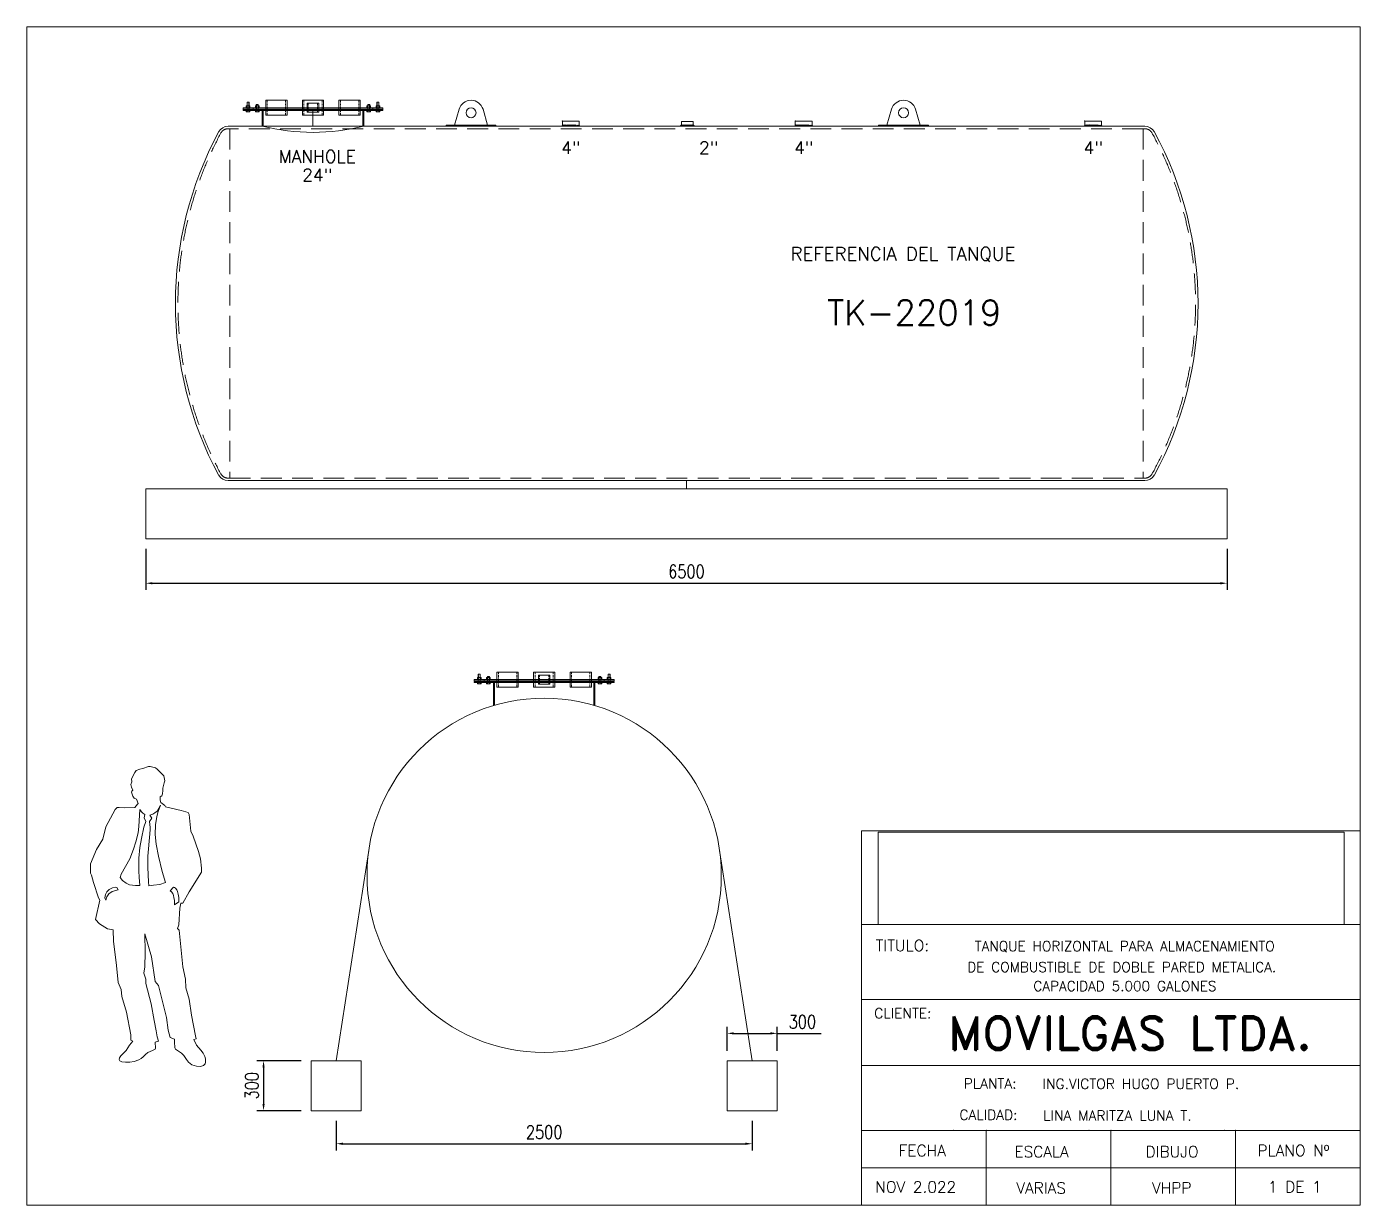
# Model space of a CAD drawing. Extents: x 174420 to 213214, y -41877 to -13498.
# Drawn here: x 178306 to 186322, y -41877 to -34794 of the extents above; entities that cross this region are included whole.
import ezdxf
from ezdxf.enums import TextEntityAlignment as Align

# ---------------------------------------------------------------- set-up
doc = ezdxf.new("R2010")
doc.units = 0
doc.header["$LTSCALE"] = 500
doc.header["$MEASUREMENT"] = 0
doc.linetypes.add('HIDDEN', pattern=[0.375, 0.25, -0.125])
doc.layers.get('0').update_dxf_attribs({"linetype": 'CONTINUOUS', "lineweight": 9})
for name, color, linetype, lineweight in [('COTA', 2, 'CONTINUOUS', 9), ('COTAS', 2, 'CONTINUOUS', 9), ('dibujo', 7, 'CONTINUOUS', 30), ('FIBRA', 3, 'CONTINUOUS', 20), ('INVISIBLE', 1, 'HIDDEN', 9), ('TEXTO', 6, 'CONTINUOUS', 9)]:
    doc.layers.add(name, color=color, linetype=linetype, lineweight=lineweight)
doc.styles.add('ROMAND', font='romand')
doc.styles.get("Standard").update_dxf_attribs({"font": 'SIMPLEX.shx', "width": 0.8, "height": 80})
doc.dimstyles.get("Standard").update_dxf_attribs({"dimtxt": 0.18, "dimasz": 0.18, "dimexe": 0.18, "dimexo": 0.0625, "dimgap": 0.09, "dimtad": 0, "dimtih": 1, "dimtoh": 1, "dimdec": 4, "dimzin": 0, "dimdsep": 46, "dimtxsty": 'Standard', "dimcen": 0.09, "dimadec": 0, "dimazin": 0, "dimtfac": 1, "dimtdec": 4, "dimtofl": 0, "dimtmove": 0, "dimatfit": 3, "dimfxl": 1, "dimtolj": 1, "dimtzin": 0, "dimarcsym": 0})
picture_1 = doc.add_image_def('image1.jpg', size_in_pixel=(1415, 280))

# ---------------------------------------------------------------- blocks, each defined once
blk = doc.blocks.new('hombre')
at = {"color": 0, "linetype": 'Continuous'}
for points in [[(-7.61, 8.02), (-8.65, 8.49), (-8.65, 11.77), (-11.37, 25.36), (-14.19, 34.92), (-14.46, 38.98), (-16.3, 43.31), (-17.38, 53.5), (-18.15, 60.08), (-19.15, 67.89), (-19.42, 74.87), (-22.74, 75.51), (-27.64, 78.53), (-29.92, 81.04), (-27.44, 92.78), (-28.08, 94.06), (-31.13, 103.35), (-32.4, 107.68), (-33.04, 108.89), (-33.04, 114.45), (-29.35, 123.14), (-25.59, 129.31), (-23.75, 136.73), (-18.15, 147.29), (-16.94, 148.5), (-15.7, 148.5), (-12.45, 148.13), (-6.41, 148.5), (-4.76, 150.31), (-4.26, 150.82), (-5.23, 153.43), (-6.68, 154), (-7.51, 155.21), (-8.35, 157.53), (-8.05, 158.3), (-7.51, 158.83), (-8.35, 160.58), (-8.76, 162.26), (-8.12, 163.73), (-8.25, 165.54), (-6.41, 169.53), (-5.5, 170.54), (-3.29, 171.41), (-1.54, 171.92), (1.81, 173.06), (2.88, 173.06), (6.14, 172.32), (7.18, 171.41), (9.06, 169.5), (11.2, 167.52), (11.67, 164.47), (11.37, 163.13), (10.53, 160.04), (10.53, 158.7), (10.33, 156.59), (9.86, 155.45), (8.96, 154.77), (8.96, 152.83), (9.26, 151.42), (11.67, 149.58), (12.11, 148.74), (21.44, 146.62), (25.73, 145.45), (26.37, 144.17), (27.31, 134.25), (28.81, 131.19), (31.93, 121.93), (33.21, 117.61), (33.81, 111.97), (33.81, 109.52), (26.37, 97.75), (22.61, 90.94), (21.33, 90.97), (20.8, 87.85), (20.09, 77.86), (19.32, 75.64), (20.33, 74.67), (22.61, 52.6), (24.05, 45.32), (24.39, 40.12), (26.33, 33.24), (27.64, 23.68), (30.22, 11.1), (30.56, 9.46), (29.05, 8.92), (30.83, 5.6), (33.41, 2.55), (34.72, 0.74), (35.73, -1.17), (36.19, -2.68), (36.19, -4.56), (35.86, -5.7), (34.85, -6.64), (33.21, -7.21), (30.83, -7.01), (27.94, -6.17), (25.93, -4.66), (24.72, -2.99), (23.05, -0.64), (21.64, 0.84), (18.05, 3.15), (17.71, 3.92), (17.71, 5.17), (17.58, 6.41), (17.58, 8.18), (17.58, 9.16), (14.96, 10.13), (13.65, 14.52), (12.78, 22.27), (7.82, 41.43), (5.97, 43.94), (3.79, 58.7), (-0.23, 72.39), (-0.03, 61.29), (-0.23, 52.6), (-0.87, 48.87), (0.37, 45.15), (0.37, 42.7), (3.49, 30.32), (5.33, 20.4), (6.57, 14.22), (7.18, 10.5), (7.82, 8.02), (5.97, 7.41), (6.14, 3.79), (5.97, 3.09), (4.29, 2.38), (1.44, 1.14), (0, 0), (-1.31, -1.51), (-2.52, -2.48), (-3.96, -3.32), (-6.68, -4.33), (-9.36, -4.56), (-11.87, -4.6), (-14.22, -4.39), (-15.33, -3.82), (-15.7, -3.12), (-15.46, -2.08), (-14.83, -0.77), (-11.44, 2.31), (-9.53, 5.57), (-7.61, 8.02)], [(-3.32, 147.29), (-3.89, 137.06), (-4.39, 133.24), (-5.67, 127.74), (-7.04, 123.31), (-9.29, 117.64), (-11.87, 112.91), (-14.46, 108.28), (-15.1, 106.4), (-13.79, 104.56), (-11.57, 102.98), (-9.59, 102.01), (-5.94, 101.51), (-3.32, 101.47), (-3.72, 106.6), (-3.92, 110.13), (-3.89, 118.01), (-3.32, 124.38), (-2.38, 129.85), (-0.87, 136.56), (0.27, 140.05), (-0.74, 142.26), (-0.23, 144.17), (-1.44, 144.95), (-2.38, 145.85), (-3.32, 147.29)], [(9.02, 149.71), (7.01, 146.29), (5.74, 145.28), (4.49, 144.44), (2.65, 143.77), (3.82, 141.96), (2.52, 140.05), (2.88, 136.29), (2.88, 135.12), (2.62, 132.57), (1.48, 119.18), (1.48, 112.41), (1.88, 103.82), (2.11, 101.37), (4.8, 101.64), (8.76, 102.08), (12.14, 103.35), (10.1, 109.86), (7.82, 119.18), (6.51, 126.46), (5.94, 132.17), (6, 137.97), (6.94, 142.97), (7.78, 145.99), (9.02, 149.71)], [(-23.75, 92.78), (-23.15, 94.66), (-21.87, 96.51), (-19.99, 97.92), (-16.34, 98.89), (-17.11, 100.37), (-18.05, 100.5), (-19.76, 100.06), (-21.8, 99.09), (-23.15, 97.75), (-23.88, 96.14), (-24.35, 94.06), (-23.75, 92.78)], [(14.83, 98.32), (15.67, 97.82), (16.44, 96.81), (16.91, 95.47), (17.21, 94.26), (17.58, 92.42), (17.58, 89.83), (20.03, 91.64), (20.03, 94.23), (19.76, 96.31), (19.25, 97.95), (18.82, 98.99), (18.15, 99.83), (17.51, 100.3), (16.91, 100.47), (14.83, 98.32)]]:
    blk.add_lwpolyline(points, dxfattribs=at)
blk = doc.blocks.new('*D339')
at = {"layer": 'COTAS', "color": 0, "lineweight": -2, "transparency": 16777216}
for p, q in [((179956.6, -41008.4), (179689.6, -41008.4)), ((179729.6, -41048.4), (179729.6, -41268.4)), ((179956.6, -41308.4), (179689.6, -41308.4))]:
    blk.add_line(p, q, dxfattribs=at)
at = {"layer": 'COTAS', "color": 0, "transparency": 16777216}
for points in [[(179722.9, -41048.4), (179736.2, -41048.4), (179729.6, -41008.4)], [(179722.9, -41268.4), (179736.2, -41268.4), (179729.6, -41308.4)]]:
    blk.add_solid(points, dxfattribs=at)
at = {"layer": 'COTAS', "color": 0, "lineweight": 13, "transparency": 16777216, "insert": (179659.6, -41158.4), "char_height": 80, "attachment_point": 5, "rotation": 90}
blk.add_mtext('\\A1;300', dxfattribs=at)
blk = doc.blocks.new('*D342')
at = {"layer": 'COTA', "color": 0, "lineweight": -2, "transparency": 16777216}
for p, q in [((182516.3, -40948.4), (182516.3, -40803.4)), ((182816.3, -40948.4), (182816.3, -40803.4)), ((182556.3, -40843.4), (182776.3, -40843.4)), ((182816.3, -40843.4), (183080.8, -40843.4))]:
    blk.add_line(p, q, dxfattribs=at)
at = {"layer": 'COTA', "color": 0, "transparency": 16777216}
for points in [[(182556.3, -40836.7), (182556.3, -40850.1), (182516.3, -40843.4)], [(182776.3, -40836.7), (182776.3, -40850.1), (182816.3, -40843.4)]]:
    blk.add_solid(points, dxfattribs=at)
at = {"layer": 'COTA', "color": 0, "transparency": 16777216, "insert": (182968.6, -40773.4), "char_height": 80, "attachment_point": 5}
blk.add_mtext('\\A1;300', dxfattribs=at)
blk = doc.blocks.new('*D350')
at = {"layer": 'COTA', "color": 0, "lineweight": -2, "transparency": 16777216}
for p, q in [((180166.6, -41368.4), (180166.6, -41546.7)), ((182666.3, -41368.4), (182666.3, -41546.7)), ((180206.6, -41506.7), (182626.3, -41506.7))]:
    blk.add_line(p, q, dxfattribs=at)
at = {"layer": 'COTA', "color": 0, "transparency": 16777216}
for points in [[(180206.6, -41500.1), (180206.6, -41513.4), (180166.6, -41506.7)], [(182626.3, -41500.1), (182626.3, -41513.4), (182666.3, -41506.7)]]:
    blk.add_solid(points, dxfattribs=at)
at = {"layer": 'COTA', "color": 0, "transparency": 16777216, "insert": (181416.4, -41436.7), "char_height": 80, "attachment_point": 5}
blk.add_mtext('\\A1;2500', dxfattribs=at)
blk = doc.blocks.new('*D353')
at = {"layer": 'COTA', "color": 0, "lineweight": -2, "transparency": 16777216}
for p, q in [((179021.7, -37932), (179021.7, -38178.5)), ((185521.7, -37932), (185521.7, -38178.5)), ((179061.7, -38138.5), (185481.7, -38138.5))]:
    blk.add_line(p, q, dxfattribs=at)
at = {"layer": 'COTA', "color": 0, "transparency": 16777216}
for points in [[(179061.7, -38131.9), (179061.7, -38145.2), (179021.7, -38138.5)], [(185481.7, -38131.9), (185481.7, -38145.2), (185521.7, -38138.5)]]:
    blk.add_solid(points, dxfattribs=at)
at = {"layer": 'COTA', "color": 0, "transparency": 16777216, "insert": (182271.7, -38068.5), "char_height": 80, "attachment_point": 5}
blk.add_mtext('\\A1;6500', dxfattribs=at)

msp = doc.modelspace()

# ---------------------------------------------------------------- linework, layer by layer
at = {"lineweight": 9}
for p, q in [((179526.7, -35392.3), (179516.7, -35392.3)), ((179526.7, -35392.3), (185016.7, -35392.3)), ((181525.9, -35360.9), (181627.5, -35360.9)), ((181525.9, -35360.9), (181525.9, -35392.3)), ((181627.5, -35392.3), (181525.9, -35392.3)), ((181627.5, -35360.9), (181627.5, -35392.3)), ((182241.8, -35363.8), (182241.8, -35392.3)), ((182241.8, -35363.8), (182311.7, -35363.8)), ((182241.8, -35392.3), (182311.7, -35392.3)), ((182311.7, -35363.8), (182311.7, -35392.3)), ((182925.9, -35360.9), (183027.5, -35360.9)), ((182925.9, -35360.9), (182925.9, -35392.3)), ((183027.5, -35392.3), (182925.9, -35392.3)), ((183027.5, -35360.9), (183027.5, -35392.3)), ((184665.9, -35360.9), (184767.5, -35360.9)), ((184665.9, -35360.9), (184665.9, -35392.3)), ((184767.5, -35392.3), (184665.9, -35392.3)), ((184767.5, -35360.9), (184767.5, -35392.3)), ((185016.7, -35392.3), (185026.7, -35392.3)), ((179526.7, -37522), (179516.7, -37522)), ((179526.7, -37522), (185016.7, -37522)), ((185016.7, -37522), (185026.7, -37522)), ((186322.4, -38126.8), (186322.4, -41876.8)), ((183323.8, -39626.8), (186322.4, -39626.8)), ((183323.8, -41876.8), (183323.8, -39626.8)), ((183323.8, -40189.3), (186322.4, -40189.3)), ((183323.8, -40526.8), (183323.8, -40976.8)), ((183323.8, -40639.3), (186322.4, -40639.3)), ((183323.8, -41276.8), (183323.8, -40976.8)), ((183323.8, -41036.2), (186322.4, -41036.2)), ((183323.8, -41576.8), (183323.8, -41276.8)), ((183323.8, -41426.8), (186322.4, -41426.8)), ((184073.4, -41426.8), (184073.4, -41876.8)), ((184823.1, -41426.8), (184823.1, -41876.8)), ((185572.7, -41426.8), (185572.7, -41876.8)), ((183323.8, -41651.8), (186322.4, -41651.8)), ((178305.7, -41876.8), (179573.8, -41876.8)), ((178305.7, -41876.8), (179573.8, -41876.8)), ((179573.8, -41876.8), (180323.8, -41876.8)), ((179573.8, -41876.8), (180323.8, -41876.8)), ((180323.8, -41876.8), (181073.8, -41876.8)), ((180323.8, -41876.8), (181073.8, -41876.8)), ((181073.8, -41876.8), (181823.8, -41876.8)), ((181073.8, -41876.8), (181823.8, -41876.8)), ((181823.8, -41876.8), (182573.8, -41876.8)), ((181823.8, -41876.8), (182573.8, -41876.8)), ((186322.4, -41876.8), (181972.4, -41876.8)), ((186322.4, -41876.8), (181972.4, -41876.8)), ((182573.8, -41876.8), (183323.8, -41876.8)), ((182573.8, -41876.8), (183323.8, -41876.8))]:
    msp.add_line(p, q, dxfattribs=at)
for centre, radius, start, end in [((181377.6, -36457.7), 2177.7, 151.68715, 208.31285), ((179516.7, -35457.3), 65, 90, 150), ((180027, -34147.9), 1281.3, 256.21649, 283.78351), ((185026.7, -35457.3), 65, 30, 90), ((183194.6, -36457.7), 2152.4, 331.32457, 28.67543), ((179516.7, -37457), 65, 210, 270), ((185026.7, -37457), 65, 270, 330)]:
    msp.add_arc(centre, radius, start, end, dxfattribs=at)
at = {"color": 0, "linetype": 'ByBlock', "lineweight": 9}
for p in [(181525.9, -35360.9), (182925.9, -35360.9), (184665.9, -35360.9)]:
    msp.add_point(p, dxfattribs=at)
at = {"lineweight": 9}
for p in [(183875.5, -41426.8), (184691.1, -41426.8), (185506.7, -41426.8)]:
    msp.add_point(p, dxfattribs=at)
at = {"layer": 'COTAS', "lineweight": 9}
for p, q in [((180026.7, -35292.3), (180026.7, -35392.3)), ((181530.4, -35384.9), (181522.7, -35392.3)), ((181536.2, -35384.9), (181528.5, -35392.3)), ((181541.5, -35384.9), (181533.8, -35392.3)), ((181547.5, -35384.9), (181539.8, -35392.3)), ((181553.8, -35384.9), (181546, -35392.3)), ((181559.1, -35384.9), (181551.3, -35392.3)), ((181565.3, -35384.9), (181557.5, -35392.3)), ((181570.9, -35384.9), (181563.2, -35392.3)), ((181577.2, -35384.9), (181569.4, -35392.3)), ((181582.7, -35384.9), (181575, -35392.3)), ((181589, -35384.9), (181581.2, -35392.3)), ((181594.6, -35384.9), (181586.9, -35392.3)), ((181600.8, -35384.9), (181593.1, -35392.3)), ((181606.8, -35384.9), (181599.1, -35392.3)), ((181611.7, -35386.2), (181605.3, -35392.3)), ((181618.1, -35386.2), (181611.7, -35392.3)), ((181623.5, -35386.2), (181617.2, -35392.3)), ((181623.5, -35386.2), (181617.2, -35392.3)), ((181628.7, -35386.2), (181622.4, -35392.3)), ((181628.7, -35386.2), (181622.4, -35392.3)), ((182241.5, -35384.9), (182233.8, -35392.3)), ((182241.8, -35386.2), (182248.1, -35392.3)), ((182246.6, -35384.9), (182254.4, -35392.3)), ((182252.6, -35384.9), (182260.4, -35392.3)), ((182258.8, -35384.9), (182266.6, -35392.3)), ((182264.5, -35384.9), (182272.2, -35392.3)), ((182270.7, -35384.9), (182278.5, -35392.3)), ((182276.3, -35384.9), (182284, -35392.3)), ((182282.5, -35384.9), (182290.3, -35392.3)), ((182288.2, -35384.9), (182295.9, -35392.3)), ((182294.4, -35384.9), (182302.2, -35392.3)), ((182299.7, -35384.9), (182307.4, -35392.3)), ((182305.9, -35384.9), (182313.7, -35392.3)), ((182311.9, -35384.9), (182319.7, -35392.3)), ((182930.4, -35384.9), (182922.7, -35392.3)), ((182936.2, -35384.9), (182928.5, -35392.3)), ((182941.5, -35384.9), (182933.8, -35392.3)), ((182947.5, -35384.9), (182939.8, -35392.3)), ((182953.8, -35384.9), (182946, -35392.3)), ((182959.1, -35384.9), (182951.3, -35392.3)), ((182965.3, -35384.9), (182957.5, -35392.3)), ((182970.9, -35384.9), (182963.2, -35392.3)), ((182977.2, -35384.9), (182969.4, -35392.3)), ((182982.7, -35384.9), (182975, -35392.3)), ((182989, -35384.9), (182981.2, -35392.3)), ((182994.6, -35384.9), (182986.9, -35392.3)), ((183000.8, -35384.9), (182993.1, -35392.3)), ((183006.8, -35384.9), (182999.1, -35392.3)), ((183011.7, -35386.2), (183005.3, -35392.3)), ((183018.1, -35386.2), (183011.7, -35392.3)), ((183023.5, -35386.2), (183017.2, -35392.3)), ((183023.5, -35386.2), (183017.2, -35392.3)), ((183028.7, -35386.2), (183022.4, -35392.3)), ((183028.7, -35386.2), (183022.4, -35392.3)), ((184670.4, -35384.9), (184662.7, -35392.3)), ((184676.2, -35384.9), (184668.5, -35392.3)), ((184681.5, -35384.9), (184673.8, -35392.3)), ((184687.5, -35384.9), (184679.8, -35392.3)), ((184693.8, -35384.9), (184686, -35392.3)), ((184699.1, -35384.9), (184691.3, -35392.3)), ((184705.3, -35384.9), (184697.5, -35392.3)), ((184710.9, -35384.9), (184703.2, -35392.3)), ((184717.2, -35384.9), (184709.4, -35392.3)), ((184722.7, -35384.9), (184715, -35392.3)), ((184729, -35384.9), (184721.2, -35392.3)), ((184734.6, -35384.9), (184726.9, -35392.3)), ((184740.8, -35384.9), (184733.1, -35392.3)), ((184746.8, -35384.9), (184739.1, -35392.3)), ((184751.7, -35386.2), (184745.3, -35392.3)), ((184758.1, -35386.2), (184751.7, -35392.3)), ((184763.5, -35386.2), (184757.2, -35392.3)), ((184763.5, -35386.2), (184757.2, -35392.3)), ((184768.7, -35386.2), (184762.4, -35392.3)), ((184768.7, -35386.2), (184762.4, -35392.3))]:
    msp.add_line(p, q, dxfattribs=at)
for p in [(184073.4, -41426.8), (184823.1, -41426.8), (185572.7, -41426.8)]:
    msp.add_point(p, dxfattribs=at)
for points in [[(181525.9, -35384.5), (181525.9, -35392.3), (181517.6, -35392.3)], [(181627.5, -35384.5), (181627.5, -35392.3), (181635.9, -35392.3)], [(182241.8, -35384.5), (182241.8, -35392.3), (182233.4, -35392.3)], [(182311.7, -35384.5), (182311.7, -35392.3), (182320, -35392.3)], [(182925.9, -35384.5), (182925.9, -35392.3), (182917.6, -35392.3)], [(183027.5, -35384.5), (183027.5, -35392.3), (183035.9, -35392.3)], [(184665.9, -35384.5), (184665.9, -35392.3), (184657.6, -35392.3)], [(184767.5, -35384.5), (184767.5, -35392.3), (184775.9, -35392.3)]]:
    msp.add_solid(points, dxfattribs=at)
at = {"layer": 'dibujo', "lineweight": 9}
for p, q in [((179625.7, -35270.3), (179626.7, -35269.3)), ((179625.7, -35270.3), (179625.7, -35280.3)), ((179626.7, -35269.3), (179646.7, -35269.3)), ((179642.7, -35248.3), (179630.7, -35248.3)), ((179630.7, -35248.3), (179630.7, -35298.3)), ((179630.7, -35270.3), (179630.7, -35281.3)), ((179642.7, -35298.3), (179642.7, -35248.3)), ((179642.7, -35270.3), (179642.7, -35281.3)), ((179647.7, -35270.3), (179646.7, -35269.3)), ((179647.7, -35280.3), (179647.7, -35270.3)), ((179680.7, -35270.3), (179681.7, -35269.3)), ((179680.7, -35270.3), (179680.7, -35280.3)), ((179681.7, -35269.3), (179701.7, -35269.3)), ((179697.7, -35262.3), (179685.7, -35262.3)), ((179685.7, -35262.3), (179685.7, -35298.3)), ((179685.7, -35270.3), (179685.7, -35281.3)), ((179697.7, -35298.3), (179697.7, -35262.3)), ((179697.7, -35270.3), (179697.7, -35281.3)), ((179702.7, -35270.3), (179701.7, -35269.3)), ((179702.7, -35280.3), (179702.7, -35270.3)), ((179742.7, -35236.3), (179870.7, -35236.3)), ((179742.7, -35326.3), (179742.7, -35236.3)), ((179870.7, -35236.3), (179870.7, -35326.3)), ((179962.7, -35236.3), (180090.7, -35236.3)), ((179962.7, -35326.3), (179962.7, -35236.3)), ((179991.7, -35254.3), (180061.7, -35254.3)), ((179991.7, -35308.3), (179991.7, -35254.3)), ((180061.7, -35254.3), (180061.7, -35308.3)), ((180090.7, -35236.3), (180090.7, -35326.3)), ((180182.7, -35236.3), (180310.7, -35236.3)), ((180182.7, -35326.3), (180182.7, -35236.3)), ((180310.7, -35236.3), (180310.7, -35326.3)), ((180350.7, -35270.3), (180351.7, -35269.3)), ((180350.7, -35280.3), (180350.7, -35270.3)), ((180371.7, -35269.3), (180351.7, -35269.3)), ((180355.7, -35262.3), (180367.7, -35262.3)), ((180355.7, -35298.3), (180355.7, -35262.3)), ((180355.7, -35270.3), (180355.7, -35281.3)), ((180367.7, -35262.3), (180367.7, -35298.3)), ((180367.7, -35270.3), (180367.7, -35281.3)), ((180372.7, -35270.3), (180371.7, -35269.3)), ((180372.7, -35270.3), (180372.7, -35280.3)), ((180405.7, -35270.3), (180406.7, -35269.3)), ((180405.7, -35280.3), (180405.7, -35270.3)), ((180426.7, -35269.3), (180406.7, -35269.3)), ((180410.7, -35248.3), (180422.7, -35248.3)), ((180410.7, -35298.3), (180410.7, -35248.3)), ((180410.7, -35270.3), (180410.7, -35281.3)), ((180422.7, -35248.3), (180422.7, -35298.3)), ((180422.7, -35270.3), (180422.7, -35281.3)), ((180427.7, -35270.3), (180426.7, -35269.3)), ((180427.7, -35270.3), (180427.7, -35280.3)), ((179606.7, -35281.3), (180446.7, -35281.3)), ((179606.7, -35289.3), (179606.7, -35281.3)), ((179606.7, -35281.3), (179606.7, -35289.3)), ((180446.7, -35289.3), (179606.7, -35289.3)), ((179606.7, -35292.3), (179606.7, -35298.3)), ((179606.7, -35292.3), (179721.7, -35292.3)), ((179606.7, -35292.3), (179606.7, -35298.3)), ((180446.7, -35298.3), (179606.7, -35298.3)), ((179625.7, -35280.3), (179626.7, -35281.3)), ((179647.7, -35298.3), (179625.7, -35298.3)), ((179625.7, -35298.3), (179625.7, -35305.3)), ((179625.7, -35305.3), (179626.7, -35306.3)), ((179626.7, -35281.3), (179646.7, -35281.3)), ((179626.7, -35306.3), (179646.7, -35306.3)), ((179630.7, -35298.3), (179642.7, -35298.3)), ((179630.7, -35298.3), (179630.7, -35306.3)), ((179642.7, -35298.3), (179642.7, -35306.3)), ((179647.7, -35280.3), (179646.7, -35281.3)), ((179647.7, -35305.3), (179646.7, -35306.3)), ((179647.7, -35305.3), (179647.7, -35298.3)), ((179666.7, -35281.3), (179666.7, -35289.3)), ((179666.7, -35289.3), (179666.7, -35281.3)), ((179666.7, -35289.3), (179666.7, -35292.3)), ((179680.7, -35280.3), (179681.7, -35281.3)), ((179702.7, -35298.3), (179680.7, -35298.3)), ((179680.7, -35298.3), (179680.7, -35305.3)), ((179680.7, -35305.3), (179681.7, -35306.3)), ((179681.7, -35281.3), (179701.7, -35281.3)), ((179681.7, -35306.3), (179701.7, -35306.3)), ((179685.7, -35298.3), (179697.7, -35298.3)), ((179685.7, -35298.3), (179685.7, -35306.3)), ((179697.7, -35298.3), (179697.7, -35306.3)), ((179702.7, -35280.3), (179701.7, -35281.3)), ((179702.7, -35305.3), (179701.7, -35306.3)), ((179702.7, -35305.3), (179702.7, -35298.3)), ((179721.7, -35292.3), (179721.7, -35392.3)), ((179721.7, -35292.3), (179727.7, -35298.3)), ((179721.7, -35292.3), (180446.7, -35292.3)), ((179727.7, -35298.3), (179727.7, -35392.3)), ((179870.7, -35326.3), (179742.7, -35326.3)), ((180090.7, -35326.3), (179962.7, -35326.3)), ((180061.7, -35308.3), (179991.7, -35308.3)), ((180310.7, -35326.3), (180182.7, -35326.3)), ((180331.7, -35292.3), (180325.7, -35298.3)), ((180325.7, -35298.3), (180325.7, -35392.3)), ((180331.7, -35292.3), (180331.7, -35289.3)), ((180331.7, -35289.3), (180386.7, -35289.3)), ((180331.7, -35298.3), (180331.7, -35292.3)), ((180331.7, -35292.3), (180386.7, -35292.3)), ((180331.7, -35298.3), (180331.7, -35392.3)), ((180350.7, -35280.3), (180351.7, -35281.3)), ((180350.7, -35298.3), (180372.7, -35298.3)), ((180350.7, -35305.3), (180350.7, -35298.3)), ((180350.7, -35305.3), (180351.7, -35306.3)), ((180371.7, -35281.3), (180351.7, -35281.3)), ((180371.7, -35306.3), (180351.7, -35306.3)), ((180367.7, -35298.3), (180355.7, -35298.3)), ((180355.7, -35298.3), (180355.7, -35306.3)), ((180367.7, -35298.3), (180367.7, -35306.3)), ((180372.7, -35280.3), (180371.7, -35281.3)), ((180372.7, -35305.3), (180371.7, -35306.3)), ((180372.7, -35298.3), (180372.7, -35305.3)), ((180386.7, -35289.3), (180386.7, -35281.3)), ((180386.7, -35289.3), (180386.7, -35292.3)), ((180405.7, -35280.3), (180406.7, -35281.3)), ((180405.7, -35298.3), (180427.7, -35298.3)), ((180405.7, -35305.3), (180405.7, -35298.3)), ((180405.7, -35305.3), (180406.7, -35306.3)), ((180426.7, -35281.3), (180406.7, -35281.3)), ((180426.7, -35306.3), (180406.7, -35306.3)), ((180422.7, -35298.3), (180410.7, -35298.3)), ((180410.7, -35298.3), (180410.7, -35306.3)), ((180422.7, -35298.3), (180422.7, -35306.3)), ((180427.7, -35280.3), (180426.7, -35281.3)), ((180427.7, -35305.3), (180426.7, -35306.3)), ((180427.7, -35298.3), (180427.7, -35305.3)), ((180446.7, -35281.3), (180446.7, -35289.3)), ((180446.7, -35292.3), (180446.7, -35298.3)), ((180876.7, -35386.3), (180904.7, -35290.3)), ((181076.7, -35386.3), (181048.7, -35290.3)), ((183476.7, -35386.3), (183504.7, -35290.3)), ((183676.7, -35386.3), (183648.7, -35290.3)), ((180826.7, -35386.3), (181126.7, -35386.3)), ((181126.7, -35392.3), (180826.7, -35392.3)), ((180876.7, -35386.3), (181076.7, -35386.3)), ((181126.7, -35386.3), (181126.7, -35392.3)), ((183426.7, -35386.3), (183726.7, -35386.3)), ((183726.7, -35392.3), (183426.7, -35392.3)), ((183476.7, -35386.3), (183676.7, -35386.3)), ((183726.7, -35386.3), (183726.7, -35392.3)), ((180996.4, -38717.9), (181836.4, -38717.9)), ((180996.4, -38725.9), (180996.4, -38717.9)), ((180996.4, -38717.9), (180996.4, -38725.9)), ((181015.4, -38706.9), (181016.4, -38705.9)), ((181015.4, -38706.9), (181015.4, -38716.9)), ((181015.4, -38716.9), (181016.4, -38717.9)), ((181016.4, -38705.9), (181036.4, -38705.9)), ((181016.4, -38717.9), (181036.4, -38717.9)), ((181032.4, -38684.9), (181020.4, -38684.9)), ((181020.4, -38684.9), (181020.4, -38734.9)), ((181020.4, -38706.9), (181020.4, -38717.9)), ((181032.4, -38734.9), (181032.4, -38684.9)), ((181032.4, -38706.9), (181032.4, -38717.9)), ((181037.4, -38706.9), (181036.4, -38705.9)), ((181037.4, -38716.9), (181036.4, -38717.9)), ((181037.4, -38716.9), (181037.4, -38706.9)), ((181056.4, -38717.9), (181056.4, -38725.9)), ((181056.4, -38725.9), (181056.4, -38717.9)), ((181070.4, -38706.9), (181071.4, -38705.9)), ((181070.4, -38706.9), (181070.4, -38716.9)), ((181070.4, -38716.9), (181071.4, -38717.9)), ((181071.4, -38705.9), (181091.4, -38705.9)), ((181071.4, -38717.9), (181091.4, -38717.9)), ((181087.4, -38698.9), (181075.4, -38698.9)), ((181075.4, -38698.9), (181075.4, -38734.9)), ((181075.4, -38706.9), (181075.4, -38717.9)), ((181087.4, -38734.9), (181087.4, -38698.9)), ((181087.4, -38706.9), (181087.4, -38717.9)), ((181092.4, -38706.9), (181091.4, -38705.9)), ((181092.4, -38716.9), (181091.4, -38717.9)), ((181092.4, -38716.9), (181092.4, -38706.9)), ((181132.4, -38672.9), (181260.4, -38672.9)), ((181132.4, -38762.9), (181132.4, -38672.9)), ((181260.4, -38672.9), (181260.4, -38762.9)), ((181352.4, -38672.9), (181480.4, -38672.9)), ((181352.4, -38762.9), (181352.4, -38672.9)), ((181381.4, -38690.9), (181451.4, -38690.9)), ((181381.4, -38744.9), (181381.4, -38690.9)), ((181451.4, -38690.9), (181451.4, -38744.9)), ((181480.4, -38672.9), (181480.4, -38762.9)), ((181572.4, -38672.9), (181700.4, -38672.9)), ((181572.4, -38762.9), (181572.4, -38672.9)), ((181700.4, -38672.9), (181700.4, -38762.9)), ((181740.4, -38706.9), (181741.4, -38705.9)), ((181740.4, -38716.9), (181740.4, -38706.9)), ((181740.4, -38716.9), (181741.4, -38717.9)), ((181761.4, -38705.9), (181741.4, -38705.9)), ((181761.4, -38717.9), (181741.4, -38717.9)), ((181745.4, -38698.9), (181757.4, -38698.9)), ((181745.4, -38734.9), (181745.4, -38698.9)), ((181745.4, -38706.9), (181745.4, -38717.9)), ((181757.4, -38698.9), (181757.4, -38734.9)), ((181757.4, -38706.9), (181757.4, -38717.9)), ((181762.4, -38706.9), (181761.4, -38705.9)), ((181762.4, -38716.9), (181761.4, -38717.9)), ((181762.4, -38706.9), (181762.4, -38716.9)), ((181776.4, -38725.9), (181776.4, -38717.9)), ((181795.4, -38706.9), (181796.4, -38705.9)), ((181795.4, -38716.9), (181795.4, -38706.9)), ((181795.4, -38716.9), (181796.4, -38717.9)), ((181816.4, -38705.9), (181796.4, -38705.9)), ((181816.4, -38717.9), (181796.4, -38717.9)), ((181800.4, -38684.9), (181812.4, -38684.9)), ((181800.4, -38734.9), (181800.4, -38684.9)), ((181800.4, -38706.9), (181800.4, -38717.9)), ((181812.4, -38684.9), (181812.4, -38734.9)), ((181812.4, -38706.9), (181812.4, -38717.9)), ((181817.4, -38706.9), (181816.4, -38705.9)), ((181817.4, -38716.9), (181816.4, -38717.9)), ((181817.4, -38706.9), (181817.4, -38716.9)), ((181836.4, -38717.9), (181836.4, -38725.9)), ((181836.4, -38725.9), (180996.4, -38725.9)), ((180996.4, -38728.9), (180996.4, -38734.9)), ((180996.4, -38728.9), (181111.4, -38728.9)), ((180996.4, -38728.9), (180996.4, -38734.9)), ((181836.4, -38734.9), (180996.4, -38734.9)), ((181037.4, -38734.9), (181015.4, -38734.9)), ((181015.4, -38734.9), (181015.4, -38741.9)), ((181015.4, -38741.9), (181016.4, -38742.9)), ((181016.4, -38742.9), (181036.4, -38742.9)), ((181020.4, -38734.9), (181032.4, -38734.9)), ((181020.4, -38734.9), (181020.4, -38742.9)), ((181032.4, -38734.9), (181032.4, -38742.9)), ((181037.4, -38741.9), (181036.4, -38742.9)), ((181037.4, -38741.9), (181037.4, -38734.9)), ((181056.4, -38725.9), (181056.4, -38728.9)), ((181092.4, -38734.9), (181070.4, -38734.9)), ((181070.4, -38734.9), (181070.4, -38741.9)), ((181070.4, -38741.9), (181071.4, -38742.9)), ((181071.4, -38742.9), (181091.4, -38742.9)), ((181075.4, -38734.9), (181087.4, -38734.9)), ((181075.4, -38734.9), (181075.4, -38742.9)), ((181087.4, -38734.9), (181087.4, -38742.9)), ((181092.4, -38741.9), (181091.4, -38742.9)), ((181092.4, -38741.9), (181092.4, -38734.9)), ((181111.4, -38728.9), (181111.4, -38873.5)), ((181111.4, -38728.9), (181117.4, -38734.9)), ((181111.4, -38728.9), (181836.4, -38728.9)), ((181117.4, -38734.9), (181117.4, -38871.7)), ((181260.4, -38762.9), (181132.4, -38762.9)), ((181480.4, -38762.9), (181352.4, -38762.9)), ((181451.4, -38744.9), (181381.4, -38744.9)), ((181700.4, -38762.9), (181572.4, -38762.9)), ((181721.4, -38728.9), (181715.4, -38734.9)), ((181715.4, -38734.9), (181715.4, -38871.7)), ((181721.4, -38728.9), (181721.4, -38725.9)), ((181721.4, -38725.9), (181776.4, -38725.9)), ((181721.4, -38734.9), (181721.4, -38728.9)), ((181721.4, -38728.9), (181776.4, -38728.9)), ((181721.4, -38734.9), (181721.4, -38873.5)), ((181740.4, -38734.9), (181762.4, -38734.9)), ((181740.4, -38741.9), (181740.4, -38734.9)), ((181740.4, -38741.9), (181741.4, -38742.9)), ((181761.4, -38742.9), (181741.4, -38742.9)), ((181757.4, -38734.9), (181745.4, -38734.9)), ((181745.4, -38734.9), (181745.4, -38742.9)), ((181757.4, -38734.9), (181757.4, -38742.9)), ((181762.4, -38741.9), (181761.4, -38742.9)), ((181762.4, -38734.9), (181762.4, -38741.9)), ((181776.4, -38725.9), (181776.4, -38728.9)), ((181795.4, -38734.9), (181817.4, -38734.9)), ((181795.4, -38741.9), (181795.4, -38734.9)), ((181795.4, -38741.9), (181796.4, -38742.9)), ((181816.4, -38742.9), (181796.4, -38742.9)), ((181812.4, -38734.9), (181800.4, -38734.9)), ((181800.4, -38734.9), (181800.4, -38742.9)), ((181812.4, -38734.9), (181812.4, -38742.9)), ((181817.4, -38741.9), (181816.4, -38742.9)), ((181817.4, -38734.9), (181817.4, -38741.9)), ((181836.4, -38728.9), (181836.4, -38734.9))]:
    msp.add_line(p, q, dxfattribs=at)
at = {"layer": 'dibujo'}
for p, q in [((180826.7, -35386.3), (180826.7, -35392.3)), ((183426.7, -35386.3), (183426.7, -35392.3))]:
    msp.add_line(p, q, dxfattribs=at)
at = {"layer": 'dibujo', "lineweight": 9}
for centre in [(180976.7, -35311.3), (183576.7, -35311.3)]:
    msp.add_circle(centre, 30, dxfattribs=at)
for centre, radius, start, end in [((179628.2, -35272.9), 3.63, 46.39718, 133.60282), ((179636.7, -35287.8), 18.5, 71.07536, 108.92464), ((179645.2, -35272.9), 3.63, 46.39718, 133.60282), ((179683.2, -35272.9), 3.63, 46.39718, 133.60282), ((179691.7, -35287.8), 18.5, 71.07536, 108.92464), ((179700.2, -35272.9), 3.63, 46.39718, 133.60282), ((180353.2, -35272.9), 3.63, 46.39718, 133.60282), ((180361.7, -35287.8), 18.5, 71.07536, 108.92464), ((180370.2, -35272.9), 3.63, 46.39718, 133.60282), ((180408.2, -35272.9), 3.63, 46.39718, 133.60282), ((180416.7, -35287.8), 18.5, 71.07536, 108.92464), ((180425.2, -35272.9), 3.63, 46.39718, 133.60282), ((180976.7, -35311.3), 75, 16.2602, 163.7398), ((183576.7, -35311.3), 75, 16.2602, 163.7398), ((179628.2, -35277.7), 3.63, 226.39718, 313.60282), ((179628.2, -35302.7), 3.63, 226.39718, 313.60282), ((179636.7, -35262.8), 18.5, 251.07536, 288.92464), ((179636.7, -35287.8), 18.5, 251.07536, 288.92464), ((179645.2, -35277.7), 3.63, 226.39718, 313.60282), ((179645.2, -35302.7), 3.63, 226.39718, 313.60282), ((179683.2, -35277.7), 3.63, 226.39718, 313.60282), ((179683.2, -35302.7), 3.63, 226.39718, 313.60282), ((179691.7, -35262.8), 18.5, 251.07536, 288.92464), ((179691.7, -35287.8), 18.5, 251.07536, 288.92464), ((179700.2, -35277.7), 3.63, 226.39718, 313.60282), ((179700.2, -35302.7), 3.63, 226.39718, 313.60282), ((180353.2, -35277.7), 3.63, 226.39718, 313.60282), ((180353.2, -35302.7), 3.63, 226.39718, 313.60282), ((180361.7, -35262.8), 18.5, 251.07536, 288.92464), ((180361.7, -35287.8), 18.5, 251.07536, 288.92464), ((180370.2, -35277.7), 3.63, 226.39718, 313.60282), ((180370.2, -35302.7), 3.63, 226.39718, 313.60282), ((180408.2, -35277.7), 3.63, 226.39718, 313.60282), ((180408.2, -35302.7), 3.63, 226.39718, 313.60282), ((180416.7, -35262.8), 18.5, 251.07536, 288.92464), ((180416.7, -35287.8), 18.5, 251.07536, 288.92464), ((180425.2, -35277.7), 3.63, 226.39718, 313.60282), ((180425.2, -35302.7), 3.63, 226.39718, 313.60282), ((181017.9, -38709.5), 3.63, 46.39718, 133.60282), ((181017.9, -38714.3), 3.63, 226.39718, 313.60282), ((181026.4, -38724.4), 18.5, 71.07536, 108.92464), ((181026.4, -38699.4), 18.5, 251.07536, 288.92464), ((181034.9, -38709.5), 3.63, 46.39718, 133.60282), ((181034.9, -38714.3), 3.63, 226.39718, 313.60282), ((181072.9, -38709.5), 3.63, 46.39718, 133.60282), ((181072.9, -38714.3), 3.63, 226.39718, 313.60282), ((181081.4, -38724.4), 18.5, 71.07536, 108.92464), ((181081.4, -38699.4), 18.5, 251.07536, 288.92464), ((181089.9, -38709.5), 3.63, 46.39718, 133.60282), ((181089.9, -38714.3), 3.63, 226.39718, 313.60282), ((181742.9, -38709.5), 3.63, 46.39718, 133.60282), ((181742.9, -38714.3), 3.63, 226.39718, 313.60282), ((181751.4, -38724.4), 18.5, 71.07536, 108.92464), ((181751.4, -38699.4), 18.5, 251.07536, 288.92464), ((181759.9, -38709.5), 3.63, 46.39718, 133.60282), ((181759.9, -38714.3), 3.63, 226.39718, 313.60282), ((181797.9, -38709.5), 3.63, 46.39718, 133.60282), ((181797.9, -38714.3), 3.63, 226.39718, 313.60282), ((181806.4, -38724.4), 18.5, 71.07536, 108.92464), ((181806.4, -38699.4), 18.5, 251.07536, 288.92464), ((181814.9, -38709.5), 3.63, 46.39718, 133.60282), ((181814.9, -38714.3), 3.63, 226.39718, 313.60282), ((181017.9, -38739.3), 3.63, 226.39718, 313.60282), ((181026.4, -38724.4), 18.5, 251.07536, 288.92464), ((181034.9, -38739.3), 3.63, 226.39718, 313.60282), ((181072.9, -38739.3), 3.63, 226.39718, 313.60282), ((181081.4, -38724.4), 18.5, 251.07536, 288.92464), ((181089.9, -38739.3), 3.63, 226.39718, 313.60282), ((181742.9, -38739.3), 3.63, 226.39718, 313.60282), ((181751.4, -38724.4), 18.5, 251.07536, 288.92464), ((181759.9, -38739.3), 3.63, 226.39718, 313.60282), ((181797.9, -38739.3), 3.63, 226.39718, 313.60282), ((181806.4, -38724.4), 18.5, 251.07536, 288.92464), ((181814.9, -38739.3), 3.63, 226.39718, 313.60282)]:
    msp.add_arc(centre, radius, start, end, dxfattribs=at)
at = {"layer": 'FIBRA', "lineweight": 9}
for p, q in [((178305.7, -34794.1), (178305.7, -41876.8)), ((186322.4, -34794.1), (178305.7, -34794.1)), ((186322.4, -41876.8), (186322.4, -34794.1)), ((178305.7, -41876.8), (186322.4, -41876.8))]:
    msp.add_line(p, q, dxfattribs=at)
at = {"layer": 'FIBRA'}
for p, q in [((179021.7, -37572), (185521.7, -37572)), ((179021.7, -37872), (179021.7, -37572)), ((182271.7, -37572), (182271.7, -37522)), ((185521.7, -37572), (185521.7, -37872)), ((185521.7, -37872), (179021.7, -37872)), ((180364.1, -39731), (180166.6, -41008.4)), ((182468.8, -39731), (182666.3, -41008.4))]:
    msp.add_line(p, q, dxfattribs=at)
at = {"layer": 'FIBRA', "lineweight": 13}
for p, q in [((180316.6, -41008.4), (180016.6, -41008.4)), ((180016.6, -41008.4), (180016.6, -41308.4)), ((180316.6, -41308.4), (180316.6, -41008.4)), ((182816.3, -41008.4), (182516.3, -41008.4)), ((182516.3, -41008.4), (182516.3, -41308.4)), ((182816.3, -41308.4), (182816.3, -41008.4)), ((180016.6, -41308.4), (180316.6, -41308.4)), ((182516.3, -41308.4), (182816.3, -41308.4))]:
    msp.add_line(p, q, dxfattribs=at)
at = {"layer": 'FIBRA'}
msp.add_circle((181416.4, -39893.7), 1064.8, dxfattribs=at)
at = {"layer": 'INVISIBLE', "lineweight": 9, "ltscale": 0.05}
for p, q in [((179631.7, -35248.3), (179631.7, -35298.3)), ((179641.7, -35298.3), (179641.7, -35248.3)), ((179686.7, -35262.3), (179686.7, -35298.3)), ((179696.7, -35298.3), (179696.7, -35262.3)), ((180356.7, -35298.3), (180356.7, -35262.3)), ((180366.7, -35262.3), (180366.7, -35298.3)), ((180411.7, -35298.3), (180411.7, -35248.3)), ((180421.7, -35248.3), (180421.7, -35298.3)), ((181021.4, -38684.9), (181021.4, -38734.9)), ((181031.4, -38734.9), (181031.4, -38684.9)), ((181076.4, -38698.9), (181076.4, -38734.9)), ((181086.4, -38734.9), (181086.4, -38698.9)), ((181746.4, -38734.9), (181746.4, -38698.9)), ((181756.4, -38698.9), (181756.4, -38734.9)), ((181801.4, -38734.9), (181801.4, -38684.9)), ((181811.4, -38684.9), (181811.4, -38734.9))]:
    msp.add_line(p, q, dxfattribs=at)
at = {"layer": 'INVISIBLE', "lineweight": 9, "ltscale": 0.1}
for p, q in [((179751.7, -35236.3), (179751.7, -35326.3)), ((179861.7, -35236.3), (179861.7, -35326.3)), ((179971.7, -35236.3), (179971.7, -35326.3)), ((179998.7, -35254.3), (179998.7, -35308.3)), ((180054.7, -35254.3), (180054.7, -35308.3)), ((180081.7, -35236.3), (180081.7, -35326.3)), ((180191.7, -35236.3), (180191.7, -35326.3)), ((180301.7, -35236.3), (180301.7, -35326.3)), ((181141.4, -38672.9), (181141.4, -38762.9)), ((181251.4, -38672.9), (181251.4, -38762.9)), ((181361.4, -38672.9), (181361.4, -38762.9)), ((181388.4, -38690.9), (181388.4, -38744.9)), ((181444.4, -38690.9), (181444.4, -38744.9)), ((181471.4, -38672.9), (181471.4, -38762.9)), ((181581.4, -38672.9), (181581.4, -38762.9)), ((181691.4, -38672.9), (181691.4, -38762.9))]:
    msp.add_line(p, q, dxfattribs=at)
at = {"layer": 'INVISIBLE', "lineweight": 9}
for p, q in [((179526.7, -35407.3), (179516.7, -35407.3)), ((179526.7, -35407.3), (179526.7, -37507)), ((185016.7, -35407.3), (179526.7, -35407.3)), ((185016.7, -35407.3), (185016.7, -37507)), ((185016.7, -35407.3), (185026.7, -35407.3)), ((179526.7, -37507), (179516.7, -37507)), ((179526.7, -37507), (185016.7, -37507)), ((185016.7, -37507), (185026.7, -37507))]:
    msp.add_line(p, q, dxfattribs=at)
for centre, radius, start, end in [((181377.1, -36457.7), 2162.2, 151.69258, 208.30742), ((179516.7, -35457.3), 50, 90, 150), ((185026.7, -35457.3), 50, 30, 90), ((183195.3, -36457.7), 2136.8, 331.32418, 28.67582), ((179516.7, -37457), 50, 210, 270), ((185026.7, -37457), 50, 270, 330)]:
    msp.add_arc(centre, radius, start, end, dxfattribs=at)

# ---------------------------------------------------------------- block references
at = {"layer": 'COTAS', "lineweight": 9, "xscale": 10, "yscale": 10, "zscale": 10}
msp.add_blockref('hombre', (179019.1, -40970.2), dxfattribs=at)

# ---------------------------------------------------------------- texts
at = {"lineweight": 9}
for s, height, p in [('TITULO:', 67.5, (183569.6, -40349.5)), ('TANQUE HORIZONTAL PARA ALMACENAMIENTO', 60, (184906.2, -40349.5)), ('DE COMBUSTIBLE DE DOBLE PARED METALICA. ', 60, (184908.7, -40475.2)), ('CAPACIDAD 5.000 GALONES', 60, (184907.2, -40589.3))]:
    msp.add_text(s, height=height, dxfattribs=at).set_placement(p, align=Align.CENTER)
for s, height, p in [('CLIENTE:', 60.75, (183400.4, -40753.1)), ('PLANTA: ', 60.75, (183938.1, -41174.7)), ('ING.VICTOR HUGO PUERTO P.', 60.75, (184412.1, -41177.4)), ('CALIDAD:', 60.75, (183912.4, -41363.8)), ('LINA MARITZA LUNA T. ', 60.75, (184415.7, -41367.9)), ('FECHA', 67.5, (183547.5, -41581.8)), ('ESCALA', 67.5, (184243.1, -41588.4)), ('DIBUJO', 67.5, (185031.4, -41588.4)), ('PLANO Nº', 67.5, (185704, -41581.5)), ('NOV 2.022', 67.5, (183407, -41800.2)), ('VARIAS', 67.5, (184254.8, -41806.7)), ('VHPP', 67.5, (185070.4, -41806.7)), ('1 DE 1', 67.5, (185766.4, -41799.9))]:
    msp.add_text(s, height=height, dxfattribs=at).set_placement(p)
at = {"lineweight": 9, "style": 'ROMAND'}
msp.add_text('MOVILGAS LTDA.', height=200, dxfattribs=at).set_placement((183845.4, -40942.4))
at = {"layer": 'TEXTO', "lineweight": 9, "style": 'ROMAND'}
for s, p in [('4"', (181576.7, -35559)), ('2"', (182405, -35559)), ('4"', (182976.7, -35559)), ('4"', (184716.7, -35559)), ('MANHOLE', (180052.3, -35611.8)), ('24"', (180052.3, -35722.9))]:
    msp.add_text(s, height=75, dxfattribs=at).set_placement(p, align=Align.CENTER)
at = {"layer": 'TEXTO', "lineweight": 9}
for s, height, p in [('REFERENCIA DEL TANQUE', 80, (182897.4, -36198.7)), ('TK-22019', 150, (183117.2, -36587.3))]:
    msp.add_text(s, height=height, dxfattribs=at).set_placement(p)

# ---------------------------------------------------------------- dimensions: what is measured, and where the dimension line sits
at = {"layer": 'COTA'}
for base, p1, p2, picture, middle in [((185521.7, -38138.5), (179021.7, -37872), (185521.7, -37872), '*D353', (182271.7, -38068.5)), ((182666.3, -41506.7), (180166.6, -41308.4), (182666.3, -41308.4), '*D350', (181416.4, -41436.7))]:
    dim = msp.add_linear_dim(base=base, p1=p1, p2=p2, dimstyle='Standard', override={"dimscale": 10, "dimtxt": 80, "dimasz": 4, "dimexe": 4, "dimexo": 6, "dimgap": 3, "dimtad": 1, "dimtih": 0, "dimtoh": 0, "dimdec": 0, "dimcen": 1, "dimdle": 1, "dimtdec": 0}, dxfattribs=at)
    dim.commit()
    dim.dimension.update_dxf_attribs({"geometry": picture, "text_midpoint": middle})
dim = msp.add_linear_dim(base=(182816.3, -40843.4), p1=(182516.3, -41008.4), p2=(182816.3, -41008.4), dimstyle='Standard', override={"dimscale": 10, "dimtxt": 80, "dimasz": 4, "dimexe": 4, "dimexo": 6, "dimgap": 3, "dimtad": 1, "dimtih": 0, "dimtoh": 0, "dimdec": 0, "dimcen": 1, "dimdle": 1, "dimtdec": 0}, dxfattribs=at)
dim.commit()
dim.dimension.update_dxf_attribs({"geometry": '*D342', "text_midpoint": (182968.6, -40843.4), "dimtype": 160})
at = {"layer": 'COTAS', "lineweight": 13}
dim = msp.add_linear_dim(base=(179729.6, -41308.4), p1=(180016.6, -41008.4), p2=(180016.6, -41308.4), angle=90, dimstyle='Standard', override={"dimscale": 10, "dimtxt": 80, "dimasz": 4, "dimexe": 4, "dimexo": 6, "dimgap": 3, "dimtad": 1, "dimtih": 0, "dimtoh": 0, "dimdec": 0, "dimcen": 1, "dimdle": 1, "dimtdec": 0}, dxfattribs=at)
dim.commit()
dim.dimension.update_dxf_attribs({"geometry": '*D339', "text_midpoint": (179659.6, -41158.4)})

# ---------------------------------------------------------------- pictures from other files: only their frames are drawn
at = {"layer": 'COTAS', "lineweight": 9}
image = msp.add_image(picture_1, insert=(183423.9, -40189.3), size_in_units=(2802.2, 554.5), dxfattribs=at)
image.dxf.flags = 7

doc.saveas('drawing.dxf')
